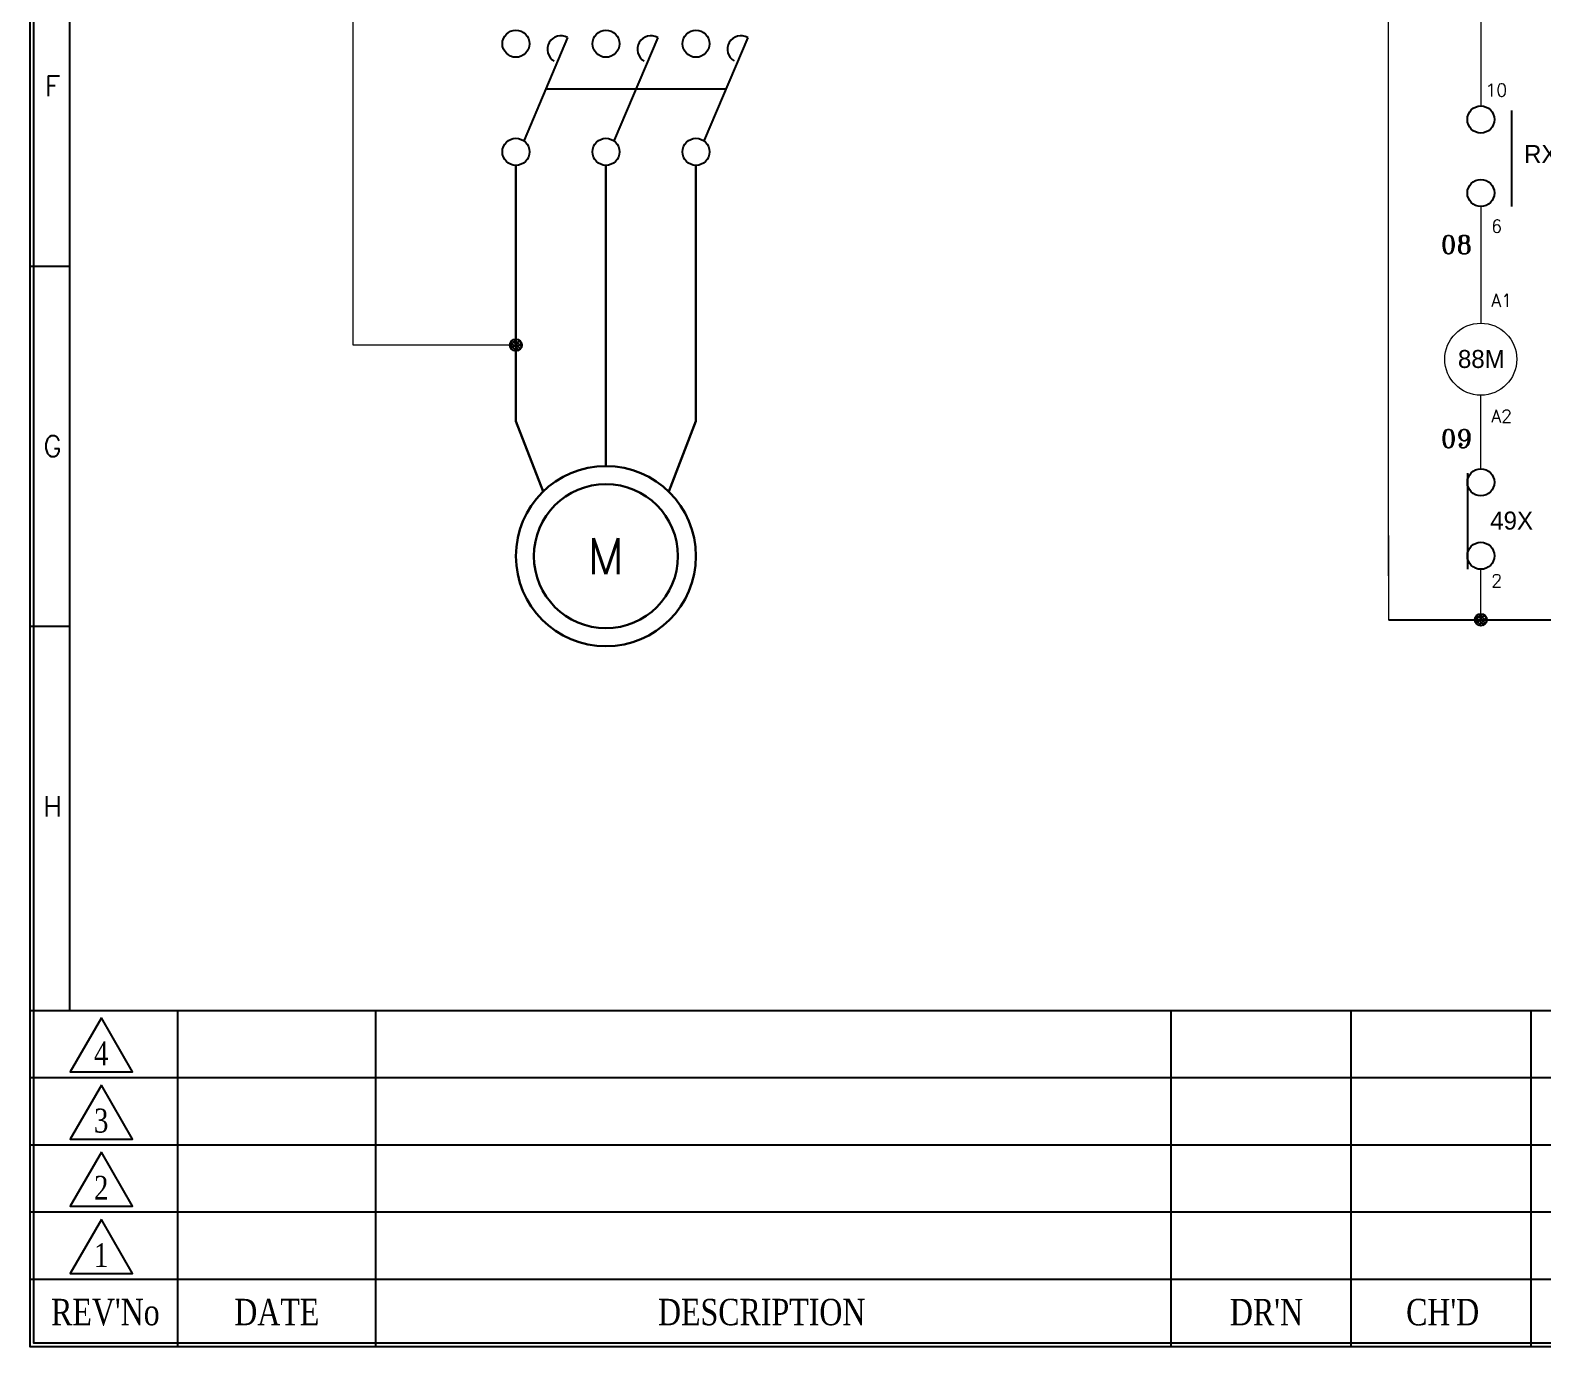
# Model space of a CAD drawing. Header units: millimetres. Extents: x 107 to 2900, y 85 to 3996.
# Drawn here: x 110.9 to 383.1, y 1945.9 to 2182.7 of the extents above; entities that cross this region are included whole.
import ezdxf
from ezdxf.enums import TextEntityAlignment as Align
from ezdxf.lldxf.tags import DXFTag

# ---------------------------------------------------------------- set-up
doc = ezdxf.new("R2010")
doc.units = ezdxf.units.MM
for name, color, linetype in [('1', 1, 'CENTER'), ('10', 1, 'Continuous'), ('20', 2, 'Continuous'), ('30', 3, 'Continuous'), ('40', 4, 'Continuous'), ('70', 7, 'Continuous')]:
    doc.layers.add(name, color=color, linetype=linetype)
doc.styles.add('SIMPLEX', font='SIMPLEX')
doc.styles.add('SS', font='batang.ttc', dxfattribs={"width": 0.8})
doc.styles.get("Standard").update_dxf_attribs({"font": 'BareunDotumPro1.ttf'})
doc.styles.add('STYLE2', font='romant.shx')
tags = doc.linetypes.add('CENTER', pattern=[2, 1.25, -0.25, 0.25, -0.25]).pattern_tags.tags
tags[10:11] = [DXFTag(74, 4), DXFTag(75, 0), DXFTag(340, '0'), DXFTag(46, 1.0), DXFTag(50, 0.0), DXFTag(44, 0.0), DXFTag(45, 0.0)]
tags[8:9] = [DXFTag(74, 4), DXFTag(75, 0), DXFTag(340, '0'), DXFTag(46, 1.0), DXFTag(50, 0.0), DXFTag(44, 0.0), DXFTag(45, 0.0)]
tags[6:7] = [DXFTag(74, 4), DXFTag(75, 0), DXFTag(340, '0'), DXFTag(46, 1.0), DXFTag(50, 0.0), DXFTag(44, 0.0), DXFTag(45, 0.0)]
tags[4:5] = [DXFTag(74, 4), DXFTag(75, 0), DXFTag(340, '0'), DXFTag(46, 1.0), DXFTag(50, 0.0), DXFTag(44, 0.0), DXFTag(45, 0.0)]

msp = doc.modelspace()

# ---------------------------------------------------------------- hatches: boundary and pattern name
at = {"layer": '70'}
h = msp.add_hatch(dxfattribs=at)
h.set_pattern_fill('ANSI33', color=256, scale=2.16, style=0)
h.set_pattern_definition([(45, (1938.83506, 1537.5815), (-0.38183766, 0.38183766), []), (45, (1939.2169, 1537.5815), (-0.38183766, 0.38183766), [0.27, -0.135])])
h.paths.add_polyline_path([(198.29, 2127.183, 0.4142136), (197.21, 2126.103, 0.4142136), (198.29, 2125.023)])
h.paths.add_polyline_path([(198.29, 2127.183), (198.29, 2126.103), (199.37, 2126.103, 0.4142136)])
h.paths.add_polyline_path([(199.37, 2126.103), (198.29, 2126.103), (198.29, 2125.023, 0.4142136)])
h = msp.add_hatch(dxfattribs=at)
h.set_pattern_fill('ANSI33', color=256, scale=2.16, style=0)
h.set_pattern_definition([(45, (2112.45573, 1488.17063), (-0.38183766, 0.38183766), []), (45, (2112.83757, 1488.17063), (-0.38183766, 0.38183766), [0.27, -0.135])])
h.paths.add_polyline_path([(371.911, 2077.772, 0.4142136), (370.831, 2076.692, 0.4142136), (371.911, 2075.612)])
h.paths.add_polyline_path([(371.911, 2077.772), (371.911, 2076.692), (372.991, 2076.692, 0.4142136)])
h.paths.add_polyline_path([(372.991, 2076.692), (371.911, 2076.692), (371.911, 2075.612, 0.4142136)])

# ---------------------------------------------------------------- linework, layer by layer
at = {"color": 0, "linetype": 'Continuous'}
msp.add_line((203.687, 2172.205), (235.951, 2172.205), dxfattribs=at)
at = {"color": 0}
for p, q in [((377.429, 2168.299), (377.429, 2151.027)), ((369.537, 2103.035), (369.537, 2085.763))]:
    msp.add_line(p, q, dxfattribs=at)
at = {"color": 0, "lineweight": 30}
for p, q in [((198.29, 2158.432), (198.29, 2112.43)), ((214.49, 2158.432), (214.49, 2104.33)), ((230.69, 2158.432), (230.69, 2112.43)), ((198.29, 2112.43), (203.191, 2099.739)), ((230.69, 2112.43), (225.789, 2099.739))]:
    msp.add_line(p, q, dxfattribs=at)
at = {"color": 1, "lineweight": 15}
msp.add_line((198.29, 2126.103), (169.014, 2126.103), dxfattribs=at)
msp.add_line((494.171, 2076.588), (355.332, 2076.588))
at = {"color": 0}
for centre in [(371.921, 2166.679), (371.921, 2153.457), (371.921, 2101.415), (371.921, 2088.193)]:
    msp.add_circle(centre, 2.43, dxfattribs=at)
at = {"color": 0, "lineweight": 30}
for radius in [16.2, 12.96]:
    msp.add_circle((214.49, 2088.13), radius, dxfattribs=at)
at = {"layer": '1', "color": 0}
for p, q in [((207.605, 2181.422), (199.768, 2162.988)), ((223.805, 2181.422), (215.968, 2162.988)), ((240.005, 2181.422), (232.168, 2162.988))]:
    msp.add_line(p, q, dxfattribs=at)
for centre in [(198.29, 2180.302), (214.49, 2180.302), (230.69, 2180.302), (198.29, 2160.862), (214.49, 2160.862), (230.69, 2160.862)]:
    msp.add_circle(centre, 2.43, dxfattribs=at)
for centre in [(206.39, 2179.318), (222.59, 2179.318), (238.79, 2179.318)]:
    msp.add_arc(centre, 2.43, 60, 240, dxfattribs=at)
at = {"layer": '10', "color": 7}
for points in [[(123.701, 2005.086), (118.089, 1995.366), (129.313, 1995.366)], [(123.701, 1992.99), (118.089, 1983.27), (129.313, 1983.27)], [(123.701, 1980.894), (118.089, 1971.174), (129.313, 1971.174)], [(123.701, 1968.798), (118.089, 1959.078), (129.313, 1959.078)]]:
    msp.add_lwpolyline(points, close=True, dxfattribs=at)
at = {"layer": '20', "color": 7}
msp.add_line((118.035, 2006.39), (118.035, 2521.982), dxfattribs=at)
at = {"layer": '30', "color": 7}
for p, q in [((110.907, 2140.31), (118.035, 2140.31)), ((110.907, 2075.51), (118.035, 2075.51))]:
    msp.add_line(p, q, dxfattribs=at)
at = {"layer": '40', "color": 7}
for p, q in [((137.401, 2006.39), (137.401, 1945.91)), ((173.041, 2006.39), (173.041, 1945.91)), ((316.107, 2006.39), (316.107, 1945.91)), ((348.507, 2006.39), (348.507, 1945.91)), ((380.907, 2006.39), (380.907, 1945.91)), ((413.307, 1994.294), (110.907, 1994.294)), ((413.307, 1982.198), (110.907, 1982.198)), ((413.307, 1970.102), (110.907, 1970.102)), ((413.307, 1958.006), (110.907, 1958.006))]:
    msp.add_line(p, q, dxfattribs=at)
at = {"layer": '70', "lineweight": 15}
for p, q in [((355.33, 2084.614), (355.327, 2430.054)), ((371.91, 2226.624), (371.91, 2169.109)), ((371.91, 2151.027), (371.91, 2130.044)), ((371.91, 2110.264), (371.91, 2117.084)), ((371.91, 2103.845), (371.91, 2110.264)), ((355.332, 2076.588), (355.33, 2107.114)), ((371.911, 2076.692), (371.911, 2085.763))]:
    msp.add_line(p, q, dxfattribs=at)
at = {"layer": '70', "color": 1, "lineweight": 15}
msp.add_line((169.014, 2126.103), (169.011, 2379.361), dxfattribs=at)
at = {"layer": '70', "color": 7}
msp.add_line((110.907, 2006.39), (931.707, 2006.39), dxfattribs=at)
for points in [[(931.707, 1945.91), (110.907, 1945.91), (110.907, 2529.11), (931.707, 2529.11)], [(931.059, 1946.558), (111.555, 1946.558), (111.555, 2528.462), (931.059, 2528.462)]]:
    msp.add_lwpolyline(points, close=True, dxfattribs=at)
at = {"layer": '70', "lineweight": 15}
msp.add_circle((371.911, 2123.564), 6.48, dxfattribs=at)
at = {"layer": '70'}
for centre in [(198.29, 2126.103), (371.911, 2076.692)]:
    msp.add_circle(centre, 1.08, dxfattribs=at)

# ---------------------------------------------------------------- texts
at = {"color": 0, "style": 'STYLE2'}
for s, height, p in [('10', 2.3063, (372.718, 2170.818)), ('6', 2.306, (373.778, 2146.325)), ('08', 3.2947, (364.691, 2142.539)), ('A1', 2.3063, (373.778, 2132.996)), ('A2', 2.3063, (373.778, 2112.159)), ('09', 3.2947, (364.691, 2107.633)), ('2', 2.306, (373.778, 2082.544))]:
    msp.add_text(s, height=height, dxfattribs=at).set_placement(p)
at = {"color": 0, "linetype": 'Continuous'}
for s, p in [('RXF', (384.021, 2160.465)), ('88M', (372.008, 2123.603)), ('49X', (377.455, 2094.528))]:
    msp.add_text(s, height=3.24, dxfattribs=at).set_placement(p, align=Align.MIDDLE)
at = {"color": 0, "linetype": 'Continuous', "style": 'SIMPLEX'}
msp.add_text('M', height=6.48, dxfattribs=at).set_placement((214.49, 2088.13), align=Align.MIDDLE)
at = {"layer": '30', "color": 7, "style": 'SIMPLEX'}
for s, p in [('F', (114.903, 2172.71)), ('G', (114.903, 2107.91)), ('H', (114.903, 2043.11))]:
    msp.add_text(s, height=3.672, dxfattribs=at).set_placement(p, align=Align.MIDDLE)
at = {"layer": '40', "color": 7, "style": 'SS', "width": 0.8}
for s, height, p in [('4', 4.32, (123.673, 1996.53)), ('3', 4.32, (123.673, 1984.434)), ('2', 4.32, (123.673, 1972.338)), ('1', 4.32, (123.673, 1960.242)), ("REV'No", 4.752, (124.427, 1949.778)), ('DATE', 4.752, (155.267, 1949.778)), ('DESCRIPTION', 4.752, (242.522, 1949.778)), ("DR'N", 4.752, (333.342, 1949.766)), ("CH'D", 4.752, (365.047, 1949.766))]:
    msp.add_text(s, height=height, dxfattribs=at).set_placement(p, align=Align.CENTER)

doc.saveas('drawing.dxf')
